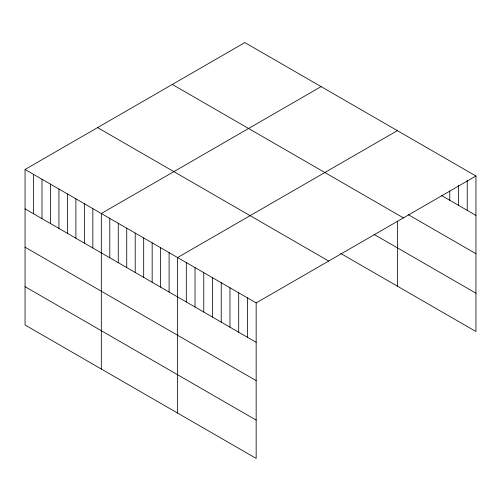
<?xml version="1.0" encoding="UTF-8"?>
<svg xmlns="http://www.w3.org/2000/svg" width="501" height="501" viewBox="0 0 501 501"><rect width="100%" height="100%" fill="white"/><g stroke="black" fill="none" stroke-linecap="round" stroke-linejoin="round"><path stroke-width="0.75" d="M25.05 169.476L256.155 302.905L256.155 458.421L25.05 324.992L25.05 169.476L244.845 42.579L475.95 176.008L475.95 331.524L340.661 253.418M321.11 86.61L101.315 213.507L101.315 369.024M397.374 130.642L177.579 257.539L177.579 413.056M256.155 302.905L475.95 176.008M441.7 195.622L475.95 215.399M408.121 214.56L475.95 253.719M172.313 84.456L403.418 217.879M373.909 234.293L475.95 293.204M97.582 127.598L328.687 261.027M25.05 208.867L256.155 342.296M25.05 247.187L256.155 380.616M25.05 286.672L256.155 420.101M467.22 180.235L467.22 210.357M458.49 185.232L458.49 205.316M449.76 191.006L449.76 200.275M397.374 221.26L397.374 286.159M247.425 297.863L247.425 337.254M238.695 292.822L238.695 332.213M229.965 287.781L229.965 327.172M221.235 282.739L221.235 322.13M212.505 277.698L212.505 317.089M203.775 272.657L203.775 312.054M195.039 267.615L195.039 307.013M186.309 262.58L186.309 301.971M169.106 252.642L169.106 292.039M160.633 247.751L160.633 287.142M152.16 242.86L152.16 282.251M143.687 237.969L143.687 277.36M135.214 233.078L135.214 272.469M126.734 228.18L126.734 267.578M118.261 223.289L118.261 262.681M109.788 218.398L109.788 257.79M92.842 208.61L92.842 248.008M84.368 203.719L84.368 243.11M75.895 198.828L75.895 238.219M67.422 193.937L67.422 233.328M58.943 189.046L58.943 228.437M50.469 184.149L50.469 223.546M41.996 179.258L41.996 218.649M33.523 174.367L33.523 213.758"/></g></svg>
